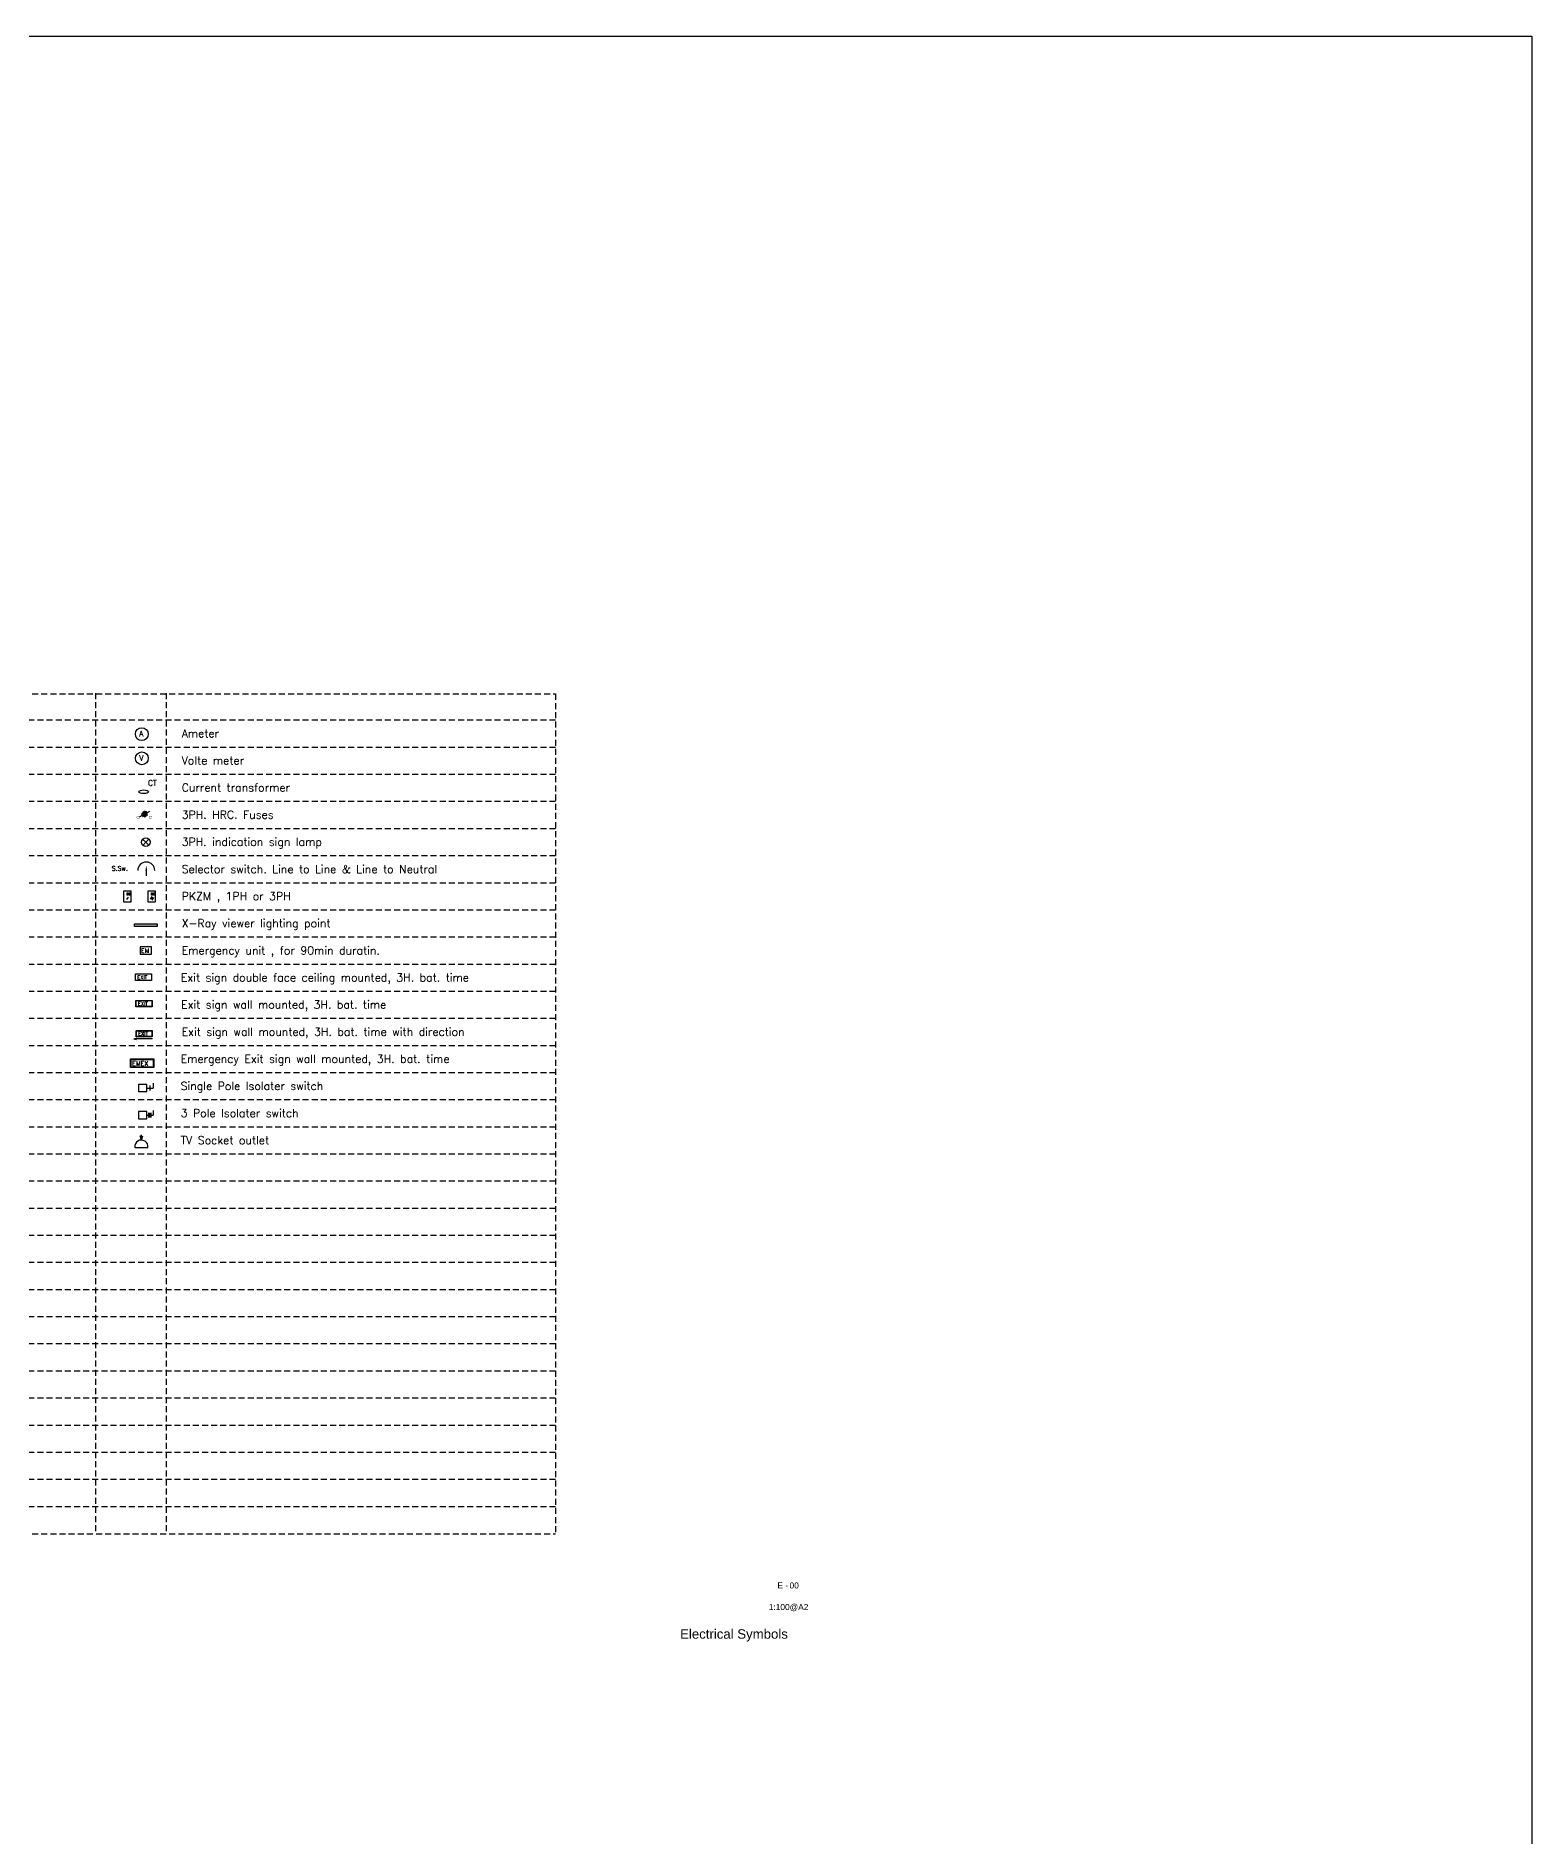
# Model space of a CAD drawing. Extents: x 152089 to 152185, y 180985 to 181226.
# Drawn here: x 152137.5 to 152185, y 181168.9 to 181226.1 of the extents above; entities that cross this region are included whole.
import ezdxf

# ---------------------------------------------------------------- set-up
doc = ezdxf.new("R2010")
doc.units = 0
doc.header["$LTSCALE"] = 3
doc.header["$MEASUREMENT"] = 0
doc.linetypes.add('HIDDEN', pattern=[9.525, 6.35, -3.175])
doc.linetypes.add('SOLID_LINE', pattern=[0])
doc.layers.get('0').update_dxf_attribs({"linetype": 'CONTINUOUS'})
doc.layers.add('INTERIOR', color=140, linetype='CONTINUOUS', lineweight=50)
for name, color, linetype in [('LIGHT', 90, 'CONTINUOUS'), ('LOWVOLTAGE21', 21, 'CONTINUOUS'), ('POWER', 54, 'CONTINUOUS'), ('SMOOK', 61, 'CONTINUOUS'), ('TEXTS', 1, 'CONTINUOUS'), ('TXT', 6, 'CONTINUOUS'), ('ح', 75, 'HIDDEN')]:
    doc.layers.add(name, color=color, linetype=linetype)
doc.styles.add('ROMANT', font='ROMANT.SHX')

# ---------------------------------------------------------------- blocks, each defined once
blk = doc.blocks.new('A$C72036BEE')
for points in [[(0.39, 0.44), (0.3, 0.69)], [(0.39, 0.44), (0.39, 0.75)], [(0.39, 0.44), (0.47, 0.69)], [(0, 0), (0.77, 0)]]:
    blk.add_lwpolyline(points)
blk.add_arc((0.39, 0.05), 0.39, 352.3719, 187.6281)

msp = doc.modelspace()

# ---------------------------------------------------------------- hatches: boundary and pattern name
at = {"layer": 'LIGHT', "linetype": 'SOLID_LINE'}
msp.add_hatch(color=256, dxfattribs=at).paths.add_polyline_path([(152141.354, 181197.818), (152141.354, 181197.909), (152140.627, 181197.909), (152140.627, 181197.818)])

# ---------------------------------------------------------------- linework, layer by layer
for p, q in [((152140.863, 181203.729), (152140.863, 181203.729)), ((152140.786, 181201.309), (152141.116, 181201.489)), ((152140.87, 181201.456), (152140.956, 181201.3)), ((152140.929, 181201.439), (152140.907, 181201.479)), ((152140.907, 181201.479), (152140.994, 181201.322)), ((152140.943, 181201.496), (152141.029, 181201.339)), ((152140.989, 181200.499), (152140.889, 181200.592)), ((152140.989, 181200.499), (152140.895, 181200.399)), ((152140.989, 181200.499), (152141.083, 181200.598)), ((152140.989, 181200.499), (152141.089, 181200.405)), ((152141.006, 181199.597), (152141.006, 181199.43))]:
    msp.add_line(p, q)
for points in [[(152141.003, 181201.48), (152140.856, 181201.398), (152140.9, 181201.317), (152141.048, 181201.399)], [(152140.523, 181198.94), (152140.281, 181198.94), (152140.281, 181198.606), (152140.523, 181198.606)], [(152141.3, 181198.94), (152141.058, 181198.94), (152141.058, 181198.606), (152141.3, 181198.606)]]:
    msp.add_lwpolyline(points, close=True)
at = {"const_width": 0.00952}
for points in [[(152140.749, 181201.331, 1), (152140.749, 181201.246, 1)], [(152141.135, 181201.331, 1), (152141.135, 181201.246, 1)]]:
    msp.add_lwpolyline(points, format="xyb", close=True, dxfattribs=at)
for centre, radius in [((152140.863, 181203.933), 0.203), ((152140.866, 181203.165), 0.203), ((152140.989, 181200.499), 0.137)]:
    msp.add_circle(centre, radius)
msp.add_arc((152141.006, 181199.597), 0.271, 0, 180)
msp.add_ellipse((152140.924, 181202.101), major_axis=(-0.151, 0), ratio=0.383676)
msp.add_solid([(152140.977, 181199.597), (152141.034, 181199.597), (152141.006, 181199.767)])
at = {"layer": 'LIGHT', "linetype": 'SOLID_LINE'}
msp.add_line((152141.201, 181194.251), (152140.699, 181194.251), dxfattribs=at)
for points in [[(152141.354, 181197.818), (152140.627, 181197.818), (152140.627, 181197.909), (152141.354, 181197.909)], [(152141.174, 181197.177), (152140.808, 181197.177), (152140.808, 181196.94), (152141.174, 181196.94)], [(152140.659, 181196.316), (152141.174, 181196.316), (152141.174, 181196.11), (152140.659, 181196.11)], [(152140.679, 181195.475), (152141.194, 181195.475), (152141.194, 181195.269), (152140.679, 181195.269)], [(152140.687, 181195.467), (152141.187, 181195.467), (152141.187, 181195.276), (152140.687, 181195.276)], [(152140.687, 181194.51), (152141.187, 181194.51), (152141.187, 181194.319), (152140.687, 181194.319)], [(152140.694, 181194.517), (152141.194, 181194.517), (152141.194, 181194.326), (152140.694, 181194.326)], [(152140.509, 181193.616), (152141.25, 181193.616), (152141.25, 181193.339), (152140.509, 181193.339)], [(152140.529, 181193.596), (152141.229, 181193.596), (152141.229, 181193.359), (152140.529, 181193.359)]]:
    msp.add_lwpolyline(points, close=True, dxfattribs=at)
msp.add_lwpolyline([(152140.561, 181194.248, 0, 0.0867, 0), (152140.699, 181194.251, 0.0867, 0.0867, 0)], format="xyseb", dxfattribs=at)
at = {"layer": 'POWER'}
for p, q in [((152141.027, 181192.804), (152140.76, 181192.804)), ((152140.76, 181192.804), (152140.76, 181192.579)), ((152141.027, 181192.579), (152141.027, 181192.804)), ((152141.125, 181192.616), (152141.125, 181192.767)), ((152141.222, 181192.842), (152141.222, 181192.692)), ((152140.76, 181192.579), (152141.027, 181192.579)), ((152141.027, 181192.692), (152141.222, 181192.692)), ((152141.027, 181191.943), (152140.76, 181191.943)), ((152140.76, 181191.943), (152140.76, 181191.717)), ((152140.76, 181191.717), (152141.027, 181191.717)), ((152141.027, 181191.717), (152141.027, 181191.943)), ((152141.027, 181191.83), (152141.222, 181191.83)), ((152141.085, 181191.755), (152141.085, 181191.905)), ((152141.125, 181191.755), (152141.125, 181191.905)), ((152141.164, 181191.755), (152141.164, 181191.905)), ((152141.222, 181191.98), (152141.222, 181191.83))]:
    msp.add_line(p, q, dxfattribs=at)
at = {"layer": 'SMOOK'}
for p, q in [((152140.427, 181198.759), (152140.382, 181198.678)), ((152141.177, 181198.772), (152141.132, 181198.691)), ((152141.204, 181198.759), (152141.159, 181198.678)), ((152141.23, 181198.745), (152141.185, 181198.664))]:
    msp.add_line(p, q, dxfattribs=at)
for points in [[(152140.394, 181198.889), (152140.429, 181198.889), (152140.429, 181198.817), (152140.394, 181198.817)], [(152140.462, 181198.889), (152140.497, 181198.889), (152140.497, 181198.817), (152140.462, 181198.817)], [(152141.17, 181198.889), (152141.205, 181198.889), (152141.205, 181198.817), (152141.17, 181198.817)], [(152141.239, 181198.889), (152141.274, 181198.889), (152141.274, 181198.817), (152141.239, 181198.817)]]:
    msp.add_lwpolyline(points, close=True, dxfattribs=at)
at = {"layer": 'TEXTS'}
msp.add_lwpolyline([(152088.983, 181226.11), (152185.029, 181226.11), (152185.029, 180984.801), (152088.983, 180984.801)], close=True, dxfattribs=at)
at = {"layer": 'ح', "ltscale": 0.01}
for p, q in [((152107.746, 181205.209), (152154.006, 181205.209)), ((152139.392, 181205.239), (152139.392, 181178.53)), ((152141.639, 181205.239), (152141.639, 181178.53)), ((152154.006, 181205.209), (152154.006, 181178.53)), ((152154.006, 181204.373), (152107.746, 181204.373)), ((152154.006, 181203.512), (152107.746, 181203.512)), ((152154.006, 181202.65), (152107.746, 181202.65)), ((152154.006, 181201.789), (152107.746, 181201.789)), ((152154.006, 181200.927), (152107.746, 181200.927)), ((152154.006, 181200.066), (152107.746, 181200.066)), ((152154.006, 181199.204), (152107.746, 181199.204)), ((152154.006, 181198.343), (152107.746, 181198.343)), ((152154.006, 181197.482), (152107.746, 181197.482)), ((152154.006, 181196.62), (152107.746, 181196.62)), ((152154.006, 181195.759), (152107.746, 181195.759)), ((152154.006, 181194.897), (152107.746, 181194.897)), ((152154.006, 181194.036), (152107.746, 181194.036)), ((152154.006, 181193.175), (152107.746, 181193.175)), ((152154.006, 181192.313), (152107.746, 181192.313)), ((152154.006, 181191.452), (152107.746, 181191.452)), ((152154.006, 181190.59), (152107.746, 181190.59)), ((152154.006, 181189.729), (152107.746, 181189.729)), ((152154.006, 181188.867), (152107.746, 181188.867)), ((152154.006, 181188.006), (152107.746, 181188.006)), ((152154.006, 181187.145), (152107.746, 181187.145)), ((152154.006, 181186.283), (152107.746, 181186.283)), ((152154.006, 181185.422), (152107.746, 181185.422)), ((152154.006, 181184.56), (152107.746, 181184.56)), ((152154.006, 181183.699), (152107.746, 181183.699)), ((152154.006, 181182.838), (152107.746, 181182.838)), ((152154.006, 181181.976), (152107.746, 181181.976)), ((152154.006, 181181.115), (152107.746, 181181.115)), ((152154.006, 181180.253), (152107.746, 181180.253)), ((152154.006, 181179.392), (152107.746, 181179.392)), ((152107.746, 181178.53), (152154.006, 181178.53))]:
    msp.add_line(p, q, dxfattribs=at)

# ---------------------------------------------------------------- block references
at = {"layer": 'LOWVOLTAGE21', "color": 21, "xscale": 0.5370245712768253, "yscale": 0.5370245712768253, "zscale": 0.5370245712768253, "rotation": 359.312943386638}
msp.add_blockref('A$C72036BEE', (152140.641, 181190.804), dxfattribs=at)

# ---------------------------------------------------------------- texts
at = {"layer": 'INTERIOR', "lineweight": -3, "style": 'ROMANT'}
for s, height, p in [('A', 0.176, (152140.78, 181203.861)), ('Ameter', 0.2542, (152142.13, 181203.831)), ('V', 0.176, (152140.783, 181203.085)), ('Volte meter', 0.25424, (152142.13, 181202.97)), ('CT', 0.1757, (152141.06, 181202.296)), ('Current transformer', 0.25424, (152142.13, 181202.108)), ('3PH. HRC. Fuses', 0.25424, (152142.13, 181201.247)), ('3PH. indication sign lamp', 0.25424, (152142.13, 181200.385)), ('S.Sw.', 0.1464, (152139.907, 181199.594)), ('Selector switch. Line to Line & Line to Neutral', 0.25424, (152142.13, 181199.52)), ('PKZM , 1PH or 3PH', 0.25424, (152142.13, 181198.659)), ('X-Ray viewer lighting point', 0.25424, (152142.13, 181197.798)), ('EM', 0.1454, (152140.837, 181196.982)), ('Emergency unit , for 90min duratin.', 0.25424, (152142.13, 181196.936)), ('EXIT', 0.1175, (152140.719, 181196.153)), ('Exit sign double face ceiling mounted, 3H. bat. time', 0.25424, (152142.105, 181196.075)), ('EXIT', 0.1175, (152140.739, 181195.312)), ('Exit sign wall mounted, 3H. bat. time', 0.25424, (152142.114, 181195.213)), ('EXIT', 0.1175, (152140.747, 181194.362)), ('Exit sign wall mounted, 3H. bat. time with direction', 0.25424, (152142.13, 181194.352)), ('EMEX', 0.1454, (152140.558, 181193.401)), ('Emergency Exit sign wall mounted, 3H. bat. time', 0.25424, (152142.097, 181193.49)), ('Single Pole Isolater switch', 0.25424, (152142.097, 181192.629)), ('3 Pole Isolater switch', 0.25424, (152142.097, 181191.768)), ('TV Socket outlet', 0.25424, (152142.097, 181190.906))]:
    msp.add_text(s, height=height, dxfattribs=at).set_placement(p)
at = {"layer": 'TXT', "color": 7, "attachment_point": 3}
for s, insert, char_height, width in [('\\A1;{\\fArial|b0|i0|c0|p34;E -}', (152161.397, 181176.986), 0.19045, 2.60582), ('\\A1;{\\fArial|b0|i0|c0|p34;00}', (152161.738, 181176.985), 0.19045, 2.60582), ('{\\fArial|b0|i0|c0|p34;1:100@A2}', (152162.042, 181176.3), 0.19045, 1.2586), ('{\\fArial|b0|i0|c0|p34;Electrical Symbols}', (152161.389, 181175.498), 0.3, 4.11287)]:
    msp.add_mtext(s, dxfattribs=dict(at, insert=insert, char_height=char_height, width=width))

doc.saveas('drawing.dxf')
